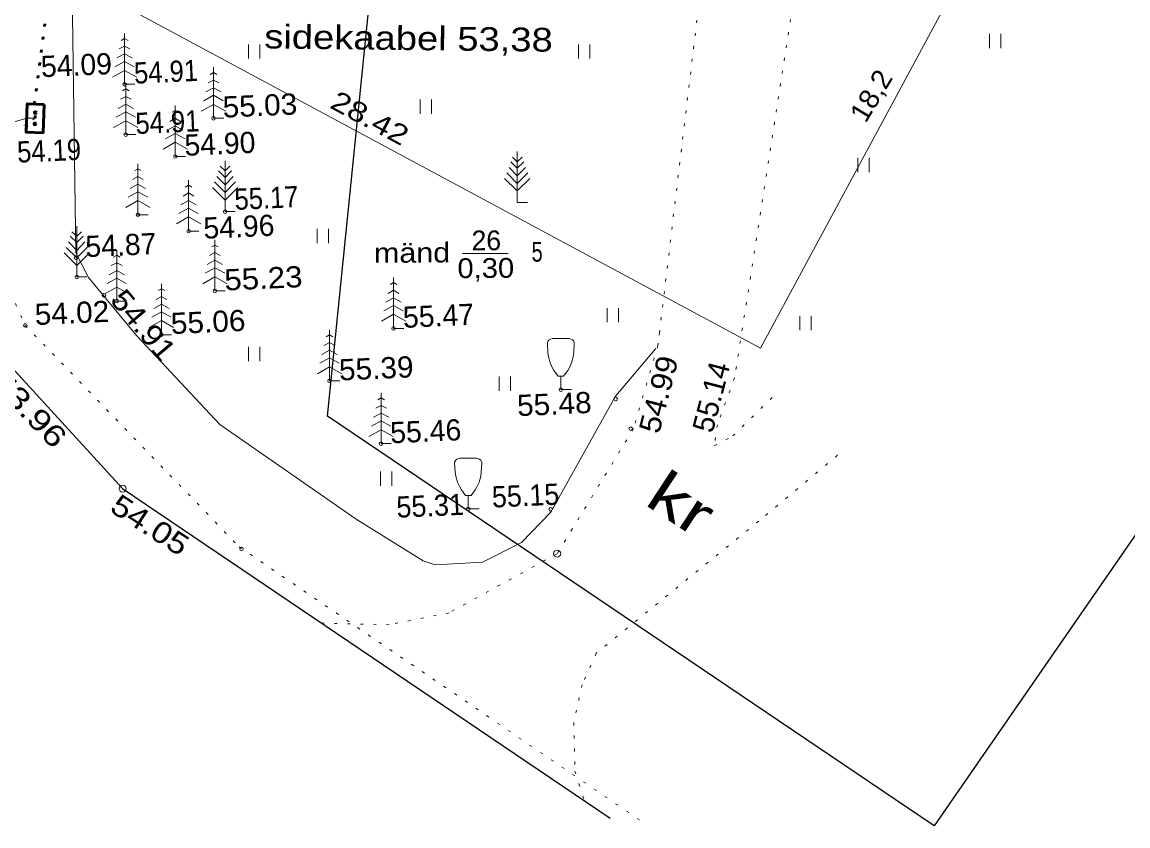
# Model space of a CAD drawing. Extents: x 641063 to 641519, y 6456540 to 6457208.
# Drawn here: x 641425.08 to 641464.14, y 6456915.16 to 6456943.57 of the extents above; entities that cross this region are included whole.
import ezdxf
from ezdxf.enums import TextEntityAlignment as Align

# ---------------------------------------------------------------- set-up
doc = ezdxf.new("R2010")
doc.units = 0
doc.header["$LTSCALE"] = 0.3
doc.linetypes.add('DOTTED', pattern=[1.5, 0.3, -1.2])
for name, color, linetype, lineweight in [('17', 7, 'Continuous', 13), ('26', 7, 'Continuous', 13), ('30', 7, 'Continuous', 25), ('40', 7, 'Continuous', 25), ('41', 7, 'Continuous', 13), ('42', 7, 'Continuous', 13), ('44', 7, 'Continuous', 13), ('59', 7, 'Continuous', 13), ('61', 7, 'Continuous', 13), ('62', 7, 'Continuous', 13)]:
    doc.layers.add(name, color=color, linetype=linetype, lineweight=lineweight)

msp = doc.modelspace()

# ---------------------------------------------------------------- hatches: boundary and pattern name
at = {"layer": '26'}
for points in [[(641425.545, 6456940.34, 1), (641425.547, 6456940.4, 1)], [(641425.533, 6456939.94, 1), (641425.535, 6456940, 1)]]:
    msp.add_hatch(color=256, dxfattribs=at).paths.add_polyline_path(points)

# ---------------------------------------------------------------- linework, layer by layer
at = {"layer": '17', "linetype": 'DOTTED', "lineweight": 53}
msp.add_lwpolyline([(641425.54, 6456940.17), (641425.51, 6456940.67), (641426.14, 6456945.5), (641436.66, 6456948.95), (641447.67, 6456952.04), (641457.94, 6456953.84), (641462.1, 6456954.37), (641463.15, 6456954.87)], dxfattribs=at)
at = {"layer": '17'}
msp.add_lwpolyline([(641422.91, 6456939.66), (641423.4, 6456939.63), (641425.24, 6456940.17), (641425.54, 6456940.17)], dxfattribs=at)
at = {"layer": '17', "linetype": 'DOTTED'}
msp.add_lwpolyline([(641425.54, 6456940.17), (641425.23, 6456939.96), (641423.78, 6456939.2), (641423.51, 6456937.94), (641423.9, 6456935.72), (641425.19, 6456932.85), (641432.75, 6456925.02), (641447.05, 6456915.26)], dxfattribs=at)
at = {"layer": '26', "lineweight": 53}
msp.add_lwpolyline([(641425.86, 6456940.66), (641425.82, 6456939.66), (641425.22, 6456939.68), (641425.26, 6456940.68)], close=True, dxfattribs=at)
for centre in [(641425.546, 6456940.37), (641425.534, 6456939.97)]:
    msp.add_circle(centre, 0.03, dxfattribs=at)
at = {"layer": '30', "linetype": 'DOTTED', "lineweight": 13}
for points in [[(641458.71, 6456966.72), (641449.41, 6456947.75), (641447.54, 6456932.14)], [(641452.94, 6456948.21), (641450.25, 6456930.99), (641449.64, 6456929.34), (641449.53, 6456928.59), (641450.19, 6456928.94), (641451.59, 6456930.32)], [(641447.6, 6456932.6), (641447.54, 6456932.14), (641446.68, 6456929.2), (641443.98, 6456924.78), (641440.16, 6456922.69), (641438.05, 6456922.27), (641435.64, 6456922.33)], [(641453.89, 6456928.26), (641451.1, 6456925.93), (641445.36, 6456921.26), (641444.86, 6456920.15), (641444.57, 6456918.81), (641444.61, 6456917.09), (641444.97, 6456915.98)]]:
    msp.add_lwpolyline(points, dxfattribs=at)
at = {"layer": '30'}
msp.add_lwpolyline([(641424.19, 6456948), (641424.13, 6456945.3), (641423.9, 6456935.02), (641424.57, 6456931.51), (641428.63, 6456927.08), (641445.85, 6456915.43)], dxfattribs=at)
at = {"layer": '40'}
msp.add_lwpolyline([(641457.3, 6456915.16), (641435.87, 6456929.64), (641440.15, 6456971.99), (641482.39, 6457005.85), (641505.99, 6456985.6)], close=True, dxfattribs=at)
at = {"layer": '41'}
for p, q in [((641459.26, 6456942.65), (641459.26, 6456943.15)), ((641459.66, 6456942.65), (641459.66, 6456943.15)), ((641433.08, 6456942.28), (641433.08, 6456942.78)), ((641433.48, 6456942.28), (641433.48, 6456942.78)), ((641444.73, 6456942.28), (641444.73, 6456942.78)), ((641445.13, 6456942.28), (641445.13, 6456942.78)), ((641439.14, 6456940.33), (641439.14, 6456940.83)), ((641439.54, 6456940.33), (641439.54, 6456940.83)), ((641454.6, 6456938.27), (641454.6, 6456938.77)), ((641455, 6456938.27), (641455, 6456938.77)), ((641435.5, 6456935.76), (641435.5, 6456936.26)), ((641435.9, 6456935.76), (641435.9, 6456936.26)), ((641445.75, 6456932.96), (641445.75, 6456933.46)), ((641446.15, 6456932.96), (641446.15, 6456933.46)), ((641452.55, 6456932.68), (641452.55, 6456933.18)), ((641452.95, 6456932.68), (641452.95, 6456933.18)), ((641433.08, 6456931.59), (641433.08, 6456932.09)), ((641433.48, 6456931.59), (641433.48, 6456932.09)), ((641441.93, 6456930.54), (641441.93, 6456931.04)), ((641442.33, 6456930.54), (641442.33, 6456931.04)), ((641437.74, 6456927.18), (641437.74, 6456927.68)), ((641438.14, 6456927.18), (641438.14, 6456927.68))]:
    msp.add_line(p, q, dxfattribs=at)
at = {"layer": '42'}
msp.add_lwpolyline([(641447.47, 6456932.03), (641446.04, 6456930.35), (641443.76, 6456926.25), (641442.72, 6456925.18), (641441.34, 6456924.48), (641439.67, 6456924.39), (641439.25, 6456924.53), (641436.88, 6456926), (641432.06, 6456929.35), (641429.12, 6456932.49), (641427.42, 6456934.54), (641426.98, 6456935.41), (641426.84, 6456945.48), (641426.82, 6456948.62)], dxfattribs=at)
at = {"layer": '44'}
for p, q in [((641428.7, 6456942.99), (641428.58, 6456942.92)), ((641428.7, 6456942.99), (641428.82, 6456942.92)), ((641428.7, 6456942.72), (641428.51, 6456942.62)), ((641428.7, 6456942.72), (641428.89, 6456942.62)), ((641428.7, 6456942.18), (641428.36, 6456941.99)), ((641428.7, 6456942.45), (641428.43, 6456942.3)), ((641428.7, 6456942.45), (641428.97, 6456942.3)), ((641428.7, 6456942.18), (641429.04, 6456941.99)), ((641428.7, 6456941.86), (641428.27, 6456941.62)), ((641428.7, 6456941.86), (641429.13, 6456941.62)), ((641431.84, 6456941.79), (641431.72, 6456941.72)), ((641431.84, 6456941.79), (641431.96, 6456941.72)), ((641431.84, 6456941.52), (641431.65, 6456941.42)), ((641431.84, 6456941.52), (641432.03, 6456941.42)), ((641428.74, 6456941.21), (641428.62, 6456941.14)), ((641428.74, 6456941.21), (641428.86, 6456941.14)), ((641431.84, 6456940.98), (641431.5, 6456940.79)), ((641431.84, 6456941.25), (641431.57, 6456941.1)), ((641431.84, 6456941.25), (641432.11, 6456941.1)), ((641431.84, 6456940.98), (641432.18, 6456940.79)), ((641428.74, 6456940.67), (641428.47, 6456940.52)), ((641428.74, 6456940.94), (641428.55, 6456940.84)), ((641428.74, 6456940.94), (641428.93, 6456940.84)), ((641428.74, 6456940.67), (641429.01, 6456940.52)), ((641431.84, 6456940.66), (641431.41, 6456940.42)), ((641431.84, 6456940.66), (641432.27, 6456940.42)), ((641428.74, 6456940.4), (641428.4, 6456940.21)), ((641428.74, 6456940.4), (641429.08, 6456940.21)), ((641430.49, 6456940.44), (641430.38, 6456940.38)), ((641430.49, 6456940.44), (641430.6, 6456940.38)), ((641428.74, 6456940.08), (641428.31, 6456939.84)), ((641428.74, 6456940.08), (641429.17, 6456939.84)), ((641430.49, 6456939.9), (641430.22, 6456939.75)), ((641430.49, 6456940.17), (641430.3, 6456940.06)), ((641430.49, 6456940.17), (641430.68, 6456940.06)), ((641430.49, 6456939.9), (641430.76, 6456939.75)), ((641430.49, 6456939.63), (641430.14, 6456939.44)), ((641430.49, 6456939.63), (641430.84, 6456939.44)), ((641430.49, 6456939.32), (641430.06, 6456939.08)), ((641430.49, 6456939.32), (641430.92, 6456939.08)), ((641442.57, 6456938.4), (641442.34, 6456938.63)), ((641442.57, 6456938.63), (641442.4, 6456938.8)), ((641442.57, 6456938.63), (641442.74, 6456938.8)), ((641442.57, 6456938.4), (641442.8, 6456938.63)), ((641429.17, 6456938.38), (641429.06, 6456938.32)), ((641429.17, 6456938.38), (641429.28, 6456938.32)), ((641432.25, 6456938.08), (641432.02, 6456938.31)), ((641432.25, 6456938.31), (641432.08, 6456938.48)), ((641432.25, 6456938.31), (641432.42, 6456938.48)), ((641432.25, 6456938.08), (641432.48, 6456938.31)), ((641442.57, 6456937.86), (641442.2, 6456938.24)), ((641442.57, 6456938.14), (641442.28, 6456938.43)), ((641442.57, 6456938.14), (641442.86, 6456938.43)), ((641442.57, 6456937.86), (641442.94, 6456938.24)), ((641429.17, 6456937.84), (641428.9, 6456937.69)), ((641429.17, 6456938.11), (641428.98, 6456938)), ((641429.17, 6456938.11), (641429.36, 6456938)), ((641429.17, 6456937.84), (641429.44, 6456937.69)), ((641432.25, 6456937.54), (641431.88, 6456937.92)), ((641432.25, 6456937.82), (641431.96, 6456938.11)), ((641432.25, 6456937.82), (641432.54, 6456938.11)), ((641432.25, 6456937.54), (641432.62, 6456937.92)), ((641442.57, 6456937.6), (641442.12, 6456938.04)), ((641442.57, 6456937.6), (641443.02, 6456938.04)), ((641429.17, 6456937.57), (641428.82, 6456937.38)), ((641429.17, 6456937.57), (641429.52, 6456937.38)), ((641430.96, 6456937.53), (641430.77, 6456937.42)), ((641430.96, 6456937.8), (641430.84, 6456937.74)), ((641430.96, 6456937.8), (641431.08, 6456937.74)), ((641430.96, 6456937.53), (641431.15, 6456937.42)), ((641432.25, 6456937.28), (641431.8, 6456937.72)), ((641432.25, 6456937.28), (641432.7, 6456937.72)), ((641429.17, 6456937.26), (641428.74, 6456937.02)), ((641429.17, 6456937.26), (641429.6, 6456937.02)), ((641430.96, 6456937.26), (641430.69, 6456937.11)), ((641430.96, 6456937.26), (641431.23, 6456937.11)), ((641430.96, 6456936.68), (641430.53, 6456936.44)), ((641430.96, 6456936.99), (641430.62, 6456936.8)), ((641430.96, 6456936.99), (641431.3, 6456936.8)), ((641430.96, 6456936.68), (641431.39, 6456936.44)), ((641427.01, 6456935.78), (641426.78, 6456936)), ((641427.01, 6456936), (641426.84, 6456936.16)), ((641427.01, 6456936), (641427.18, 6456936.16)), ((641427.01, 6456935.78), (641427.24, 6456936)), ((641427.01, 6456935.24), (641426.64, 6456935.6)), ((641427.01, 6456935.5), (641426.72, 6456935.8)), ((641427.01, 6456935.5), (641427.3, 6456935.8)), ((641427.01, 6456935.24), (641427.38, 6456935.6)), ((641431.89, 6456935.69), (641431.78, 6456935.62)), ((641431.89, 6456935.69), (641432, 6456935.62)), ((641427.01, 6456934.96), (641426.56, 6456935.41)), ((641427.01, 6456934.96), (641427.46, 6456935.41)), ((641428.42, 6456935.33), (641428.3, 6456935.26)), ((641428.42, 6456935.33), (641428.54, 6456935.26)), ((641431.89, 6456935.15), (641431.62, 6456935)), ((641431.89, 6456935.42), (641431.7, 6456935.32)), ((641431.89, 6456935.42), (641432.08, 6456935.32)), ((641431.89, 6456935.15), (641432.16, 6456935)), ((641428.42, 6456934.79), (641428.15, 6456934.64)), ((641428.42, 6456935.06), (641428.23, 6456934.96)), ((641428.42, 6456935.06), (641428.61, 6456934.96)), ((641428.42, 6456934.79), (641428.69, 6456934.64)), ((641431.89, 6456934.88), (641431.54, 6456934.69)), ((641431.89, 6456934.88), (641432.24, 6456934.69)), ((641428.42, 6456934.52), (641428.08, 6456934.33)), ((641428.42, 6456934.52), (641428.76, 6456934.33)), ((641431.89, 6456934.56), (641431.46, 6456934.32)), ((641431.89, 6456934.56), (641432.32, 6456934.32)), ((641438.2, 6456934.36), (641438.08, 6456934.3)), ((641438.2, 6456934.36), (641438.32, 6456934.3)), ((641428.42, 6456934.2), (641427.99, 6456933.96)), ((641428.42, 6456934.2), (641428.85, 6456933.96)), ((641430, 6456934.14), (641429.88, 6456934.08)), ((641430, 6456934.14), (641430.12, 6456934.08)), ((641438.2, 6456934.09), (641438.01, 6456933.98)), ((641438.2, 6456934.09), (641438.39, 6456933.98)), ((641430, 6456933.6), (641429.73, 6456933.45)), ((641430, 6456933.87), (641429.81, 6456933.76)), ((641430, 6456933.87), (641430.19, 6456933.76)), ((641430, 6456933.6), (641430.27, 6456933.45)), ((641438.2, 6456933.55), (641437.86, 6456933.36)), ((641438.2, 6456933.82), (641437.93, 6456933.67)), ((641438.2, 6456933.82), (641438.47, 6456933.67)), ((641438.2, 6456933.55), (641438.54, 6456933.36)), ((641430, 6456933.33), (641429.66, 6456933.14)), ((641430, 6456933.33), (641430.34, 6456933.14)), ((641438.2, 6456933.24), (641437.77, 6456933)), ((641438.2, 6456933.24), (641438.63, 6456933)), ((641430, 6456933.02), (641429.57, 6456932.78)), ((641430, 6456933.02), (641430.43, 6456932.78)), ((641435.94, 6456932.51), (641435.82, 6456932.44)), ((641435.94, 6456932.51), (641436.06, 6456932.44)), ((641443.82, 6456932.38), (641444.4, 6456932.38)), ((641435.94, 6456931.97), (641435.67, 6456931.82)), ((641435.94, 6456932.24), (641435.75, 6456932.14)), ((641435.94, 6456932.24), (641436.13, 6456932.14)), ((641435.94, 6456931.97), (641436.21, 6456931.82)), ((641435.94, 6456931.7), (641435.6, 6456931.51)), ((641435.94, 6456931.7), (641436.28, 6456931.51)), ((641435.94, 6456931.38), (641435.51, 6456931.14)), ((641435.94, 6456931.38), (641436.37, 6456931.14)), ((641444.02, 6456931.06), (641444.2, 6456931.06)), ((641444.11, 6456930.58), (641444.11, 6456931.06)), ((641444.11, 6456930.58), (641444.49, 6456930.58)), ((641437.76, 6456930.02), (641437.57, 6456929.92)), ((641437.76, 6456930.29), (641437.64, 6456930.22)), ((641437.76, 6456930.29), (641437.88, 6456930.22)), ((641437.76, 6456930.02), (641437.95, 6456929.92)), ((641437.76, 6456929.75), (641437.49, 6456929.6)), ((641437.76, 6456929.75), (641438.03, 6456929.6)), ((641437.76, 6456929.48), (641437.42, 6456929.29)), ((641437.76, 6456929.48), (641438.1, 6456929.29)), ((641437.76, 6456929.16), (641437.33, 6456928.92)), ((641437.76, 6456929.16), (641438.19, 6456928.92)), ((641440.56, 6456928.16), (641441.12, 6456928.16)), ((641440.74, 6456926.84), (641440.94, 6456926.84)), ((641440.84, 6456926.36), (641440.84, 6456926.84)), ((641440.84, 6456926.36), (641441.22, 6456926.36))]:
    msp.add_line(p, q, dxfattribs=at)
for points in [[(641429.06, 6456941.37), (641428.7, 6456941.37), (641428.7, 6456943.17)], [(641432.2, 6456940.17), (641431.84, 6456940.17), (641431.84, 6456941.97)], [(641429.1, 6456939.59), (641428.74, 6456939.59), (641428.74, 6456941.39)], [(641430.85, 6456938.82), (641430.49, 6456938.82), (641430.49, 6456940.62)], [(641432.61, 6456936.87), (641432.25, 6456936.87), (641432.25, 6456938.67)], [(641442.93, 6456937.19), (641442.57, 6456937.19), (641442.57, 6456938.99)], [(641429.53, 6456936.76), (641429.17, 6456936.76), (641429.17, 6456938.56)], [(641431.32, 6456936.18), (641430.96, 6456936.18), (641430.96, 6456937.98)], [(641427.37, 6456934.56), (641427.01, 6456934.56), (641427.01, 6456936.36)], [(641428.78, 6456933.71), (641428.42, 6456933.71), (641428.42, 6456935.51)], [(641432.25, 6456934.07), (641431.89, 6456934.07), (641431.89, 6456935.87)], [(641430.36, 6456932.52), (641430, 6456932.52), (641430, 6456934.32)], [(641438.56, 6456932.74), (641438.2, 6456932.74), (641438.2, 6456934.54)], [(641436.3, 6456930.89), (641435.94, 6456930.89), (641435.94, 6456932.69)], [(641444.02, 6456931.06), (641443.86, 6456931.26), (641443.8, 6456931.36), (641443.73, 6456931.53), (641443.67, 6456931.74), (641443.65, 6456931.89), (641443.64, 6456932.2), (641443.64, 6456932.24), (641443.66, 6456932.3), (641443.7, 6456932.34), (641443.82, 6456932.38)], [(641444.2, 6456931.06), (641444.36, 6456931.26), (641444.42, 6456931.36), (641444.49, 6456931.53), (641444.55, 6456931.74), (641444.57, 6456931.89), (641444.58, 6456932.2), (641444.58, 6456932.24), (641444.56, 6456932.3), (641444.52, 6456932.34), (641444.4, 6456932.38)], [(641438.12, 6456928.67), (641437.76, 6456928.67), (641437.76, 6456930.47)], [(641440.74, 6456926.84), (641440.6, 6456927.04), (641440.54, 6456927.14), (641440.46, 6456927.31), (641440.4, 6456927.52), (641440.38, 6456927.67), (641440.36, 6456927.98), (641440.36, 6456928.02), (641440.4, 6456928.08), (641440.44, 6456928.12), (641440.56, 6456928.16)], [(641440.94, 6456926.84), (641441.08, 6456927.04), (641441.14, 6456927.14), (641441.22, 6456927.31), (641441.28, 6456927.52), (641441.3, 6456927.67), (641441.32, 6456927.98), (641441.32, 6456928.02), (641441.28, 6456928.08), (641441.24, 6456928.12), (641441.12, 6456928.16)]]:
    msp.add_lwpolyline(points, dxfattribs=at)
at = {"layer": '59'}
for centre in [(641428.63, 6456927.08), (641443.98, 6456924.78)]:
    msp.add_circle(centre, 0.125, dxfattribs=at)
at = {"layer": '61'}
for p, q in [((641451.17, 6456932.04), (641459.79, 6456948.07)), ((641426.14, 6456945.5), (641451.17, 6456932.04)), ((641440.64, 6456935.39), (641442.25, 6456935.39))]:
    msp.add_line(p, q, dxfattribs=at)
at = {"layer": '62'}
for centre in [(641428.7, 6456941.37), (641431.84, 6456940.17), (641428.74, 6456939.59), (641430.49, 6456938.82), (641429.17, 6456936.76), (641432.25, 6456936.87), (641430.96, 6456936.18), (641426.98, 6456935.24), (641427.01, 6456934.56), (641427.97, 6456933.91), (641431.89, 6456934.07), (641428.42, 6456933.71), (641425.19, 6456932.85), (641438.2, 6456932.74), (641430, 6456932.52), (641435.94, 6456930.89), (641444.11, 6456930.58), (641446.05, 6456930.25), (641446.58, 6456929.2), (641437.76, 6456928.67), (641440.84, 6456926.36), (641443.75, 6456926.35), (641432.83, 6456924.95)]:
    msp.add_circle(centre, 0.0625, dxfattribs=at)

# ---------------------------------------------------------------- texts
at = {"layer": '30', "width": 1.35}
msp.add_text('kr', height=1.5, rotation=326.666, dxfattribs=at).set_placement((641447.963, 6456925.925), align=Align.CENTER)
at = {"layer": '59'}
for s, rotation, p in [('54.09', 2.563, (641425.76, 6456941.62)), ('54.90', 2.563, (641430.83, 6456938.84)), ('54.96', 2.563, (641431.5, 6456935.91)), ('54.87', 2.563, (641427.33, 6456935.26)), ('55.47', 2.563, (641438.55, 6456932.76)), ('55.14', 75.43, (641449.47, 6456929.01)), ('55.46', 2.563, (641438.1, 6456928.68))]:
    msp.add_text(s, height=0.75, rotation=rotation, dxfattribs=at).set_placement(p)
for s, height, rotation, width, p in [('54.91', 0.75, 2.563, 0.9, (641429.05, 6456941.39)), ('55.03', 0.75, 2.563, 1.05, (641432.18, 6456940.19)), ('54.91', 0.75, 2.563, 0.9, (641429.1, 6456939.61)), ('54.19', 0.75, 2.563, 0.9, (641424.92, 6456938.6)), ('55.17', 0.75, 2.563, 0.9, (641432.6, 6456936.93)), ('55.23', 0.75, 2.563, 1.1, (641432.24, 6456934.08)), ('54.91', 0.75, 309.912, 1.15, (641428.15, 6456933.73)), ('54.02', 0.75, 2.563, 1.05, (641425.54, 6456932.86)), ('55.06', 0.75, 2.563, 1.05, (641430.35, 6456932.54)), ('55.39', 0.75, 2.563, 1.05, (641436.29, 6456930.9)), ('54.99', 0.75, 75.476, 1.1, (641447.58, 6456928.98)), ('53.96', 0.75, 313.832, 1.3, (641423.93, 6456930.8)), ('55.48', 0.75, 2.563, 1.05, (641442.58, 6456929.64)), ('55.31', 0.75, 2.563, 0.95, (641438.32, 6456926.05)), ('55.15', 0.75, 2.563, 0.95, (641441.69, 6456926.41)), ('54.05', 0.7499, 327.087, 1.2, (641428.13, 6456926.3))]:
    msp.add_text(s, height=height, rotation=rotation, dxfattribs=dict(at, width=width)).set_placement(p)
at = {"layer": '61'}
for s, height, rotation, width, p in [('sidekaabel 53,38', 0.84, 359.334, 1.2, (641433.63, 6456942.64)), ('18,2', 0.7, 58.949, 1.05, (641454.88, 6456939.97)), ('28.42', 0.7, 331.813, 1.25, (641435.91, 6456940.56)), ('mänd', 0.7, 0.374, 1.15, (641437.51, 6456935.06)), ('5', 0.7, 0.374, 0.75, (641443.08, 6456935.1)), ('0,30', 0.7, 0.374, 1.1, (641440.46, 6456934.52))]:
    msp.add_text(s, height=height, rotation=rotation, dxfattribs=dict(at, width=width)).set_placement(p)
msp.add_text('26', height=0.7, rotation=0.374, dxfattribs=at).set_placement((641440.96, 6456935.5))

doc.saveas('drawing.dxf')
